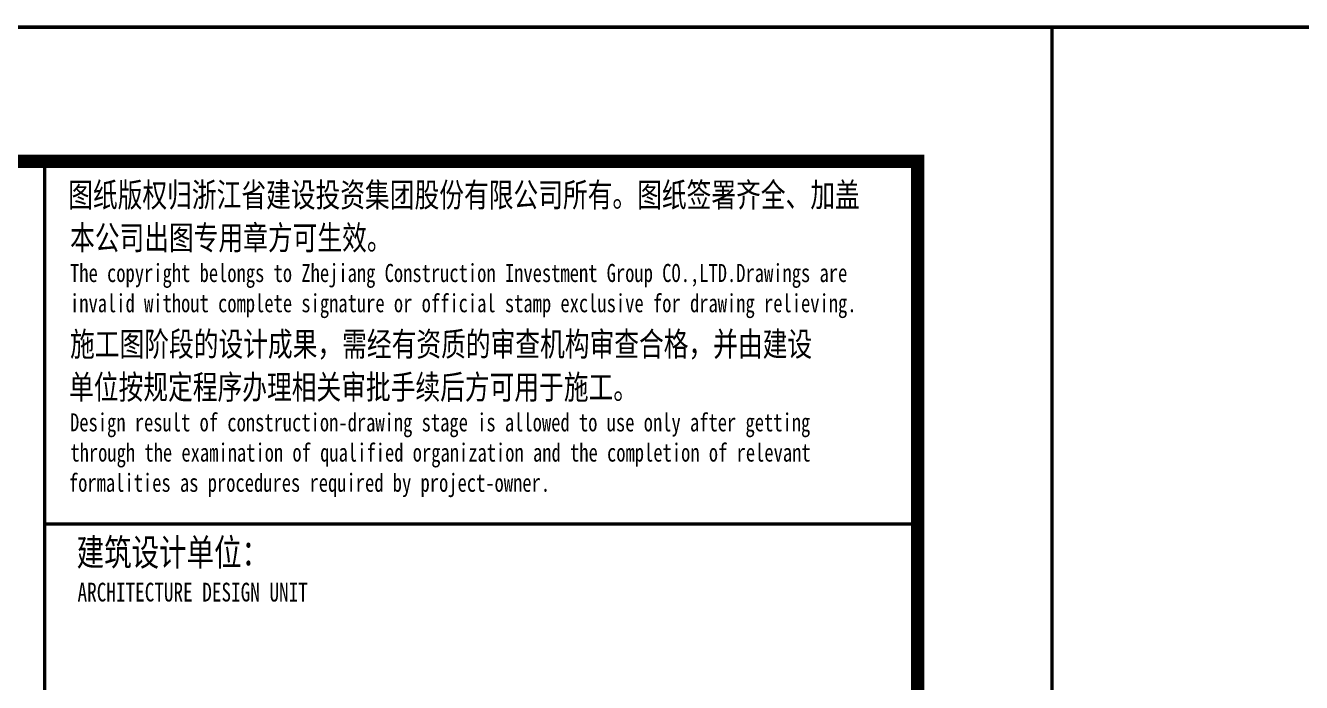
# Model space of a CAD drawing. Extents: x 1738711 to 2346805, y 1189731 to 2516152.
# Drawn here: x 1936062 to 1940811, y 1310729 to 1313176 of the extents above; entities that cross this region are included whole.
import ezdxf
from ezdxf.enums import TextEntityAlignment as Align

# ---------------------------------------------------------------- set-up
doc = ezdxf.new("R2010")
doc.units = 0
doc.header["$LTSCALE"] = 1000
doc.header["$MEASUREMENT"] = 0
doc.layers.add('TK', color=4, linetype='Continuous')
doc.styles.add('宋体', font='SIMSUN.TTF', dxfattribs={"width": 0.75})

# ---------------------------------------------------------------- blocks, each defined once
blk = doc.blocks.new('资质')
at = {"layer": 'TK', "color": 7, "const_width": 25}
for points in [[(250, 6000), (6750, 6000), (6750, 8700), (250, 8700)], [(250, 8700), (6750, 8700), (6750, 0), (250, 0)]]:
    blk.add_lwpolyline(points, close=True, dxfattribs=at)
at = {"layer": 'TK', "color": 7, "style": '宋体', "width": 0.75}
for s, height, p in [('图纸版权归浙江省建设投资集团股份有限公司所有。图纸签署齐全、加盖', 179.995, (426, 8360.8)), ('本公司出图专用章方可生效。', 179.995, (439.7, 8041.4)), ('The copyright belongs to Zhejiang Construction Investment Group CO.,LTD.Drawings are ', 135, (439.5, 7801.4)), ('invalid without complete signature or official stamp exclusive for drawing relieving.', 135, (439.5, 7576.4)), ('施工图阶段的设计成果，需经有资质的审查机构审查合格，并由建设', 179.995, (439.7, 7249.2)), ('单位按规定程序办理相关审批手续后方可用于施工。', 179.995, (432.5, 6928.8)), ('Design result of construction-drawing stage is allowed to use only after getting ', 135, (439.5, 6688.8)), ('through the examination of qualified organization and the completion of relevant ', 135, (442, 6463.8)), ('formalities as procedures required by project-owner.', 135, (431.2, 6238.8)), ('建筑设计单位：', 200, (488.8, 5688)), ('ARCHITECTURE DESIGN UNIT', 140, (495.4, 5421.5))]:
    blk.add_text(s, height=height, dxfattribs=at).set_placement(p)
blk = doc.blocks.new('hjashrtahreahe')
at = {"layer": 'TK', "color": 7, "const_width": 25}
blk.add_lwpolyline([(0, 59400), (84100, 59400), (84100, 0), (0, 0)], close=True, dxfattribs=at)
at = {"layer": 'TK', "color": 3, "const_width": 100}
blk.add_lwpolyline([(2500, 1000), (2500, 58400), (83100, 58400), (83100, 1000)], close=True, dxfattribs=at)
at = {"layer": 'TK', "color": 7, "const_width": 25}
blk.add_lwpolyline([(76600, 58400), (76600, 1000)], dxfattribs=at)
at = {"layer": 'TK', "color": 1}
blk.add_blockref('资质', (76350, 49700), dxfattribs=at)
at = {"layer": 'TK', "style": '宋体', "width": 0.75}
for tag, height, p in [('项目负责人', 350, (6002.9, 57088.7)), ('专业负责人', 350, (6002.9, 56223.7)), ('设计人', 350, (6002.9, 55419.4)), ('版号1', 250, (77303.9, 22193.4)), ('时间1', 250, (82405.3, 22193.4)), ('版号2', 250, (77303.9, 21593.4)), ('时间2', 250, (82405.3, 21593.4)), ('版号3', 250, (77303.9, 20993.4)), ('时间3', 250, (82405.3, 20993.4)), ('建筑会签', 0.0001, (78977.9, 2403.2)), ('电气会签', 0.0001, (82127.9, 2403.2)), ('结构会签', 0.0001, (78977.9, 1803.2)), ('暖通会签', 0.0001, (82127.9, 1803.2)), ('给排水会签', 0.0001, (78977.9, 1249.5)), ('智能化会签', 0.0001, (82127.9, 1249.5))]:
    blk.add_attdef(tag, text='', height=height, dxfattribs=at).set_placement(p, align=Align.CENTER)
for tag, p in [('合作设计单位', (80815.9, 48985.9)), ('版号说明1', (79853.9, 22318.2)), ('版号说明2', (79853.9, 21718.2)), ('版号说明3', (79853.9, 21118.2)), ('浙江绿储科技有限公司', (80545.2, 16035.9)), ('百兆瓦级集中式熔盐储能关键', (80545.2, 14953.2)), ('设备研发及制造基地项目', (80545.2, 14603.3)), ('1#研发楼', (80545.2, 13635.9)), ('图名', (80545.2, 12435.9)), ('工程编号', (78977.9, 11460.9)), ('子项编号', (82127.9, 11460.9)), ('建筑', (78977.9, 10710.9)), ('图号', (82127.9, 10710.9)), ('施工图', (78977.9, 9960.9)), ('2023.03', (82127.9, 9960.9)), ('审定', (79352.9, 8460.9)), ('审核', (79352.9, 7710.9)), ('工程负责', (79352.9, 6960.9)), ('专业负责', (79352.9, 6210.9)), ('设计', (79352.9, 5460.9)), ('制图', (79352.9, 4710.9)), ('校对', (79352.9, 3960.9))]:
    blk.add_attdef(tag, text='', height=250, dxfattribs=at).set_placement(p, align=Align.MIDDLE_CENTER)

msp = doc.modelspace()

# ---------------------------------------------------------------- block references
at = {"xscale": 0.5, "yscale": 0.5, "zscale": 0.5}
for p in [(1897833.1, 1283470.1), (1939883.1, 1283470.1)]:
    msp.add_blockref('hjashrtahreahe', p, dxfattribs=at)

doc.saveas('drawing.dxf')
